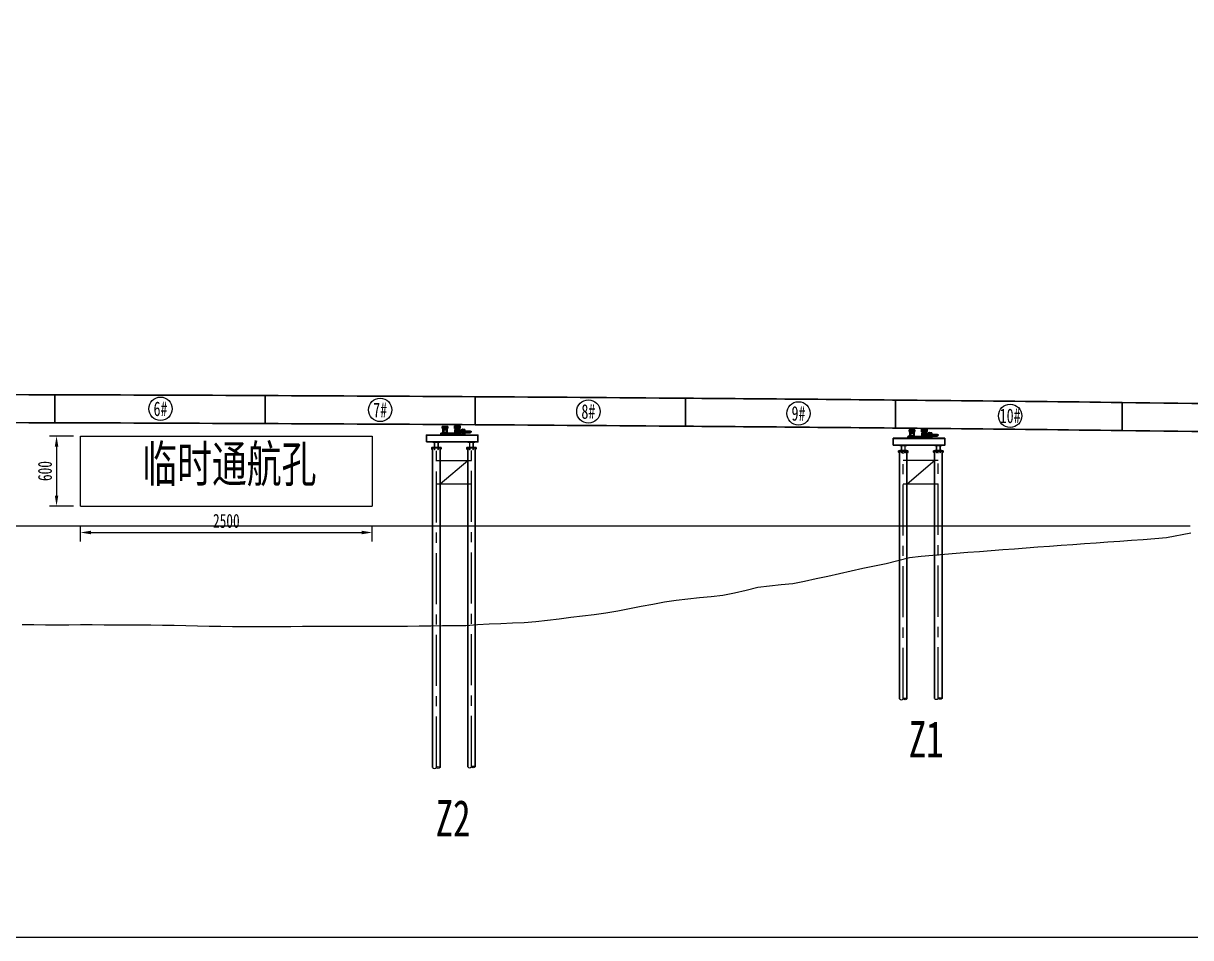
# Model space of a CAD drawing. Extents: x 1767995 to 4174245, y 542814 to 862564.
# Drawn here: x 2452014 to 2552003, y 542814 to 621153 of the extents above; entities that cross this region are included whole.
import ezdxf
from ezdxf.enums import TextEntityAlignment as Align
from ezdxf.lldxf.tags import DXFTag

# ---------------------------------------------------------------- set-up
doc = ezdxf.new("R2010")
doc.units = 0
doc.header["$LTSCALE"] = 3500
for name, pattern in [('ACAD_ISO02W100', [15, 12, -3]), ('CENTER', [2, 1.25, -0.25, 0.25, -0.25]), ('CENTER8', [6.35, 3.96875, -0.79375, 0.79375, -0.79375]), ('CENTERX2', [101.6, 63.5, -12.7, 12.7, -12.7]), ('DASHED', [0.75, 0.5, -0.25]), ('LINEL4', [12.5, 7.5, -2, 1, -2])]:
    doc.linetypes.add(name, pattern=pattern)
doc.layers.get('Defpoints').update_dxf_attribs({"color": 8})
for name, color, linetype, lineweight in [('0 尺寸线', 4, 'Continuous', 18), ('1 BZ 标注', 2, 'Continuous', 13), ('1粗实线', 1, 'Continuous', 30), ('3中心线', 6, 'CENTER', 18), ('5文本', 7, 'Continuous', 15), ('AM_0', 7, 'Continuous', 50), ('中心线', 2, 'CENTER', 15), ('尺寸标注', 3, 'Continuous', 18), ('文字', 7, 'Continuous', 15), ('标注', 3, 'Continuous', 18), ('桥 构造粗实', 1, 'Continuous', 30)]:
    doc.layers.add(name, color=color, linetype=linetype, lineweight=lineweight)
for name, color, linetype in [('M_Prof', 2, 'Continuous'), ('卡特粗实线', 7, 'Continuous'), ('纵_地面线', 30, 'Continuous')]:
    doc.layers.add(name, color=color, linetype=linetype)
doc.styles.add('wlx0.7', font='仿宋_GB2312.TTF', dxfattribs={"width": 0.7})
doc.styles.add('图内文字', font='仿宋_GB2312.TTF', dxfattribs={"width": 0.7})
tags = doc.linetypes.add('DASHDOT0', pattern=[1, 0.4, -0.3, 0, -0.3]).pattern_tags.tags
tags[10:11] = [DXFTag(74, 4), DXFTag(75, 0), DXFTag(340, '0'), DXFTag(46, 0.0), DXFTag(50, 0.0), DXFTag(44, 0.0), DXFTag(45, 0.0)]
tags[8:9] = [DXFTag(74, 4), DXFTag(75, 0), DXFTag(340, '0'), DXFTag(46, 0.0), DXFTag(50, 0.0), DXFTag(44, 0.0), DXFTag(45, 0.0)]
tags[6:7] = [DXFTag(74, 4), DXFTag(75, 0), DXFTag(340, '0'), DXFTag(46, 0.0), DXFTag(50, 0.0), DXFTag(44, 0.0), DXFTag(45, 0.0)]
tags[4:5] = [DXFTag(74, 4), DXFTag(75, 0), DXFTag(340, '0'), DXFTag(46, 0.0), DXFTag(50, 0.0), DXFTag(44, 0.0), DXFTag(45, 0.0)]
doc.dimstyles.new('600', dxfattribs={"dimscale": 600, "dimtxt": 2, "dimasz": 1.5, "dimexe": 1, "dimexo": 1, "dimgap": 0.65, "dimtad": 1, "dimdec": 0, "dimlfac": 0.1, "dimzin": 0, "dimdsep": 46, "dimtxsty": 'wlx0.7', "dimcen": 0, "dimclrd": 7, "dimclre": 7, "dimclrt": 7, "dimadec": 0, "dimazin": 0, "dimtfac": 1, "dimtdec": 0, "dimtmove": 1, "dimatfit": 3, "dimfxl": 1, "dimtolj": 1, "dimtzin": 0, "dimlwd": 13, "dimlwe": 13, "dimarcsym": 1})

# ---------------------------------------------------------------- blocks, each defined once
blk = doc.blocks.new('SW_CENTERMARKSYMBOL_15')
at = {"color": 0, "linetype": 'Continuous', "lineweight": 0}
for p, q in [((-1, 0), (-1.21374, 0)), ((0, 0), (-0.5, 0)), ((0, 1), (0, 1.21374)), ((0, 0), (0, 0.5)), ((0, 0), (0, -0.5)), ((0, 0), (0.5, 0)), ((1, 0), (1.21374, 0)), ((0, -1), (0, -1.21374))]:
    blk.add_line(p, q, dxfattribs=at)
blk = doc.blocks.new('1234569')
at = {"layer": '尺寸标注', "color": 7, "linetype": 'CENTER8'}
for p, q in [((-196111, -679551), (-196090, -679551)), ((-196100, -679562), (-196100, -679541)), ((-196100, -679595), (-196100, -679566))]:
    blk.add_line(p, q, dxfattribs=at)
at = {"layer": '尺寸标注', "color": 7}
for points in [[(-196106, -679565), (-196106, -679565, 0.414214), (-196108, -679567), (-196108, -679575)], [(-196093, -679575), (-196093, -679567, 0.414214), (-196095, -679565), (-196095, -679565)]]:
    blk.add_lwpolyline(points, format="xyb", dxfattribs=at)
blk.add_lwpolyline([(-196095, -679575), (-196095, -679600), (-196100, -679603), (-196105, -679600), (-196105, -679575)], dxfattribs=at)
for radius in [15, 10.4]:
    blk.add_circle((-196100, -679551), radius, dxfattribs=at)
blk = doc.blocks.new('456')
at = {"layer": '尺寸标注', "color": 1, "linetype": 'DASHDOT0'}
for p, q in [((-216147, -678337), (-216154, -678337)), ((-216150, -678340), (-216150, -678333))]:
    blk.add_line(p, q, dxfattribs=at)
at = {"layer": '尺寸标注', "color": 1}
blk.add_circle((-216150, -678337), 3.5, dxfattribs=at)
blk = doc.blocks.new('321321')
at = {"layer": '尺寸标注', "color": 1, "linetype": 'DASHDOT0'}
for p, q in [((-216211, -682364), (-216218, -682364)), ((-216214, -682367), (-216214, -682360)), ((-215991, -682364), (-215998, -682364)), ((-215994, -682367), (-215994, -682360)), ((-215771, -682364), (-215778, -682364)), ((-215774, -682367), (-215774, -682360)), ((-215551, -682364), (-215558, -682364)), ((-215554, -682367), (-215554, -682360)), ((-215331, -682364), (-215338, -682364)), ((-215334, -682367), (-215334, -682360))]:
    blk.add_line(p, q, dxfattribs=at)
at = {"layer": '尺寸标注', "color": 1}
for points in [[(-216212, -682367), (-216210, -682364), (-216212, -682360), (-216216, -682361), (-216218, -682364), (-216216, -682367)], [(-215992, -682367), (-215990, -682364), (-215992, -682360), (-215996, -682361), (-215998, -682364), (-215996, -682367)], [(-215772, -682367), (-215770, -682364), (-215772, -682360), (-215776, -682361), (-215778, -682364), (-215776, -682367)], [(-215552, -682367), (-215550, -682364), (-215552, -682360), (-215556, -682361), (-215558, -682364), (-215556, -682367)], [(-215332, -682367), (-215330, -682364), (-215332, -682360), (-215336, -682361), (-215338, -682364), (-215336, -682367)]]:
    blk.add_lwpolyline(points, close=True, dxfattribs=at)
at = {"layer": '尺寸标注', "color": 4}
for centre, radius in [((-216214, -682364), 6), ((-216214, -682364), 5), ((-215994, -682364), 6), ((-215774, -682364), 6), ((-215554, -682364), 6), ((-215334, -682364), 6)]:
    blk.add_circle(centre, radius, dxfattribs=at)
at = {"layer": '尺寸标注', "color": 1}
for centre in [(-216214, -682364), (-215994, -682364), (-215774, -682364), (-215554, -682364), (-215334, -682364)]:
    blk.add_circle(centre, 5, dxfattribs=at)
at = {"layer": '尺寸标注', "color": 251}
for centre in [(-216214, -682364), (-215994, -682364), (-215774, -682364), (-215554, -682364), (-215334, -682364)]:
    blk.add_circle(centre, 3, dxfattribs=at)
blk = doc.blocks.new('0123')
at = {"layer": '尺寸标注', "color": 0}
for p, q in [((-197674, -679484), (-197674, -679478)), ((-197671, -679484), (-197671, -679509)), ((-197670, -679484), (-197670, -679478)), ((-197662, -679478), (-197662, -679484)), ((-197661, -679484), (-197661, -679509))]:
    blk.add_line(p, q, dxfattribs=at)
at = {"layer": '尺寸标注', "color": 0, "linetype": 'DASHDOT0'}
blk.add_line((-197666, -679473), (-197666, -679513), dxfattribs=at)
at = {"layer": '尺寸标注', "color": 0}
for points in [[(-197658, -679478), (-197674, -679478, 0.414214), (-197675, -679479), (-197675, -679484)], [(-197657, -679484), (-197657, -679479, 0.414214), (-197658, -679478), (-197658, -679484)]]:
    blk.add_lwpolyline(points, format="xyb", dxfattribs=at)
blk.add_lwpolyline([(-197671, -679509), (-197661, -679509), (-197666, -679513)], close=True, dxfattribs=at)
blk = doc.blocks.new('23322')
at = {"layer": '尺寸标注', "color": 0}
for p, q in [((39013, 49007), (39030, 49014)), ((39261, 49109), (39244, 49102)), ((39261, 49006), (39244, 49013)), ((39085, 48934), (39092, 48951)), ((39188, 48934), (39181, 48950))]:
    blk.add_line(p, q, dxfattribs=at)
for centre, radius in [((39021, 49010), 9), ((39022, 49106), 9), ((39137, 49058), 90), ((39137, 49058), 90), ((39089, 49173), 9), ((39185, 49173), 9), ((39252, 49010), 9), ((39253, 49105), 9), ((39089, 48942), 9), ((39184, 48942), 9)]:
    blk.add_circle(centre, radius, dxfattribs=at)
blk.add_arc((39137, 49058), 150, 296.46128, 243.53872, dxfattribs=at)
blk = doc.blocks.new('ewqwe')
h = blk.add_hatch()
h.set_pattern_fill('ANSI37', color=5, scale=4)
h.set_pattern_definition([(45, (60193.746, -5943.269), (-8.98025612, 8.98025612), []), (135, (60193.746, -5943.269), (-8.98025612, -8.98025612), [])])
h.paths.add_polyline_path([(965601, 492388), (966080, 492388), (966080, 492408), (965601, 492408)])
at = {"color": 2, "lineweight": 30}
for p, q in [((965601, 492388), (966081, 492388)), ((965601, 492208), (965601, 492378)), ((965601, 492208), (966081, 492208)), ((965601, 492188), (966081, 492188)), ((965651, 492148), (965671, 492148)), ((965706, 492208), (965706, 492368)), ((965726, 492208), (965726, 492368)), ((965831, 492208), (965831, 492368)), ((965851, 492208), (965851, 492368)), ((965956, 492208), (965956, 492368)), ((965976, 492208), (965976, 492368)), ((966011, 492148), (966031, 492148)), ((966081, 492208), (966081, 492378)), ((966081, 492188), (966081, 492208))]:
    blk.add_line(p, q, dxfattribs=at)
at = {"color": 2}
for p, q in [((965601, 492368), (965601, 492388)), ((965601, 492188), (965601, 492208))]:
    blk.add_line(p, q, dxfattribs=at)
at = {"color": 2, "lineweight": 30}
blk.add_lwpolyline([(965601, 492368), (966081, 492368), (966081, 492388)], dxfattribs=at)
at = {"layer": '0 尺寸线'}
blk.add_lwpolyline([(965601, 492388), (966081, 492388), (966081, 492408), (965601, 492408)], close=True, dxfattribs=at)
at = {"layer": '1 BZ 标注'}
for p, q in [((965651, 492148), (965671, 492148)), ((966011, 492148), (966031, 492148))]:
    blk.add_line(p, q, dxfattribs=at)
at = {"layer": '中心线', "linetype": 'CENTERX2'}
for p, q in [((965651, 492188), (965651, 492148)), ((965651, 492188), (965651, 492148)), ((965671, 492188), (965671, 492148)), ((965671, 492188), (965671, 492148)), ((965671, 492148), (966011, 492148)), ((965671, 492148), (966011, 492148)), ((966011, 492188), (966011, 492148)), ((966011, 492188), (966011, 492148)), ((966031, 492188), (966031, 492148)), ((966031, 492188), (966031, 492148))]:
    blk.add_line(p, q, dxfattribs=at)
at = {"layer": '卡特粗实线'}
blk.add_line((965976, 492208), (965996, 492208), dxfattribs=at)
blk = doc.blocks.new('A$C159A2C35')
h = blk.add_hatch()
h.set_pattern_fill('ANSI37', color=5, scale=4)
h.set_pattern_definition([(45, (-904848.285, -497628.079), (-8.98025612, 8.98025612), []), (135, (-904848.285, -497628.079), (-8.98025612, -8.98025612), [])])
h.paths.add_polyline_path([(449, 703), (928, 703), (928, 723), (449, 723)])
at = {"layer": '尺寸标注', "linetype": 'ACAD_ISO02W100', "lineweight": 30, "ltscale": 3}
h = blk.add_hatch(dxfattribs=at)
h.set_pattern_fill('ANSI32', color=3, scale=50)
h.set_pattern_definition([(45, (-39514.227, -48795.501), (-13.258252, 13.258252), []), (45, (-39505.388, -48795.501), (-13.258252, 13.258252), [])])
h.paths.add_polyline_path([(-578, 68), (-578, 48), (-175, 48), (-175, 68)])
at = {"color": 5, "linetype": 'Continuous', "lineweight": 0}
for p, q in [((-771, 352), (-1493, 352)), ((-771, 172), (-1493, 172)), ((-878, 375), (-879, 375)), ((-873, 369), (-873, 365)), ((-870, 369), (-873, 369)), ((-873, 365), (-873, 352)), ((-870, 365), (-870, 369)), ((-870, 365), (-870, 352)), ((-864, 375), (-865, 375)), ((-771, 394), (-811, 394)), ((-771, 386), (-811, 386)), ((-771, 378), (-811, 378)), ((-771, 126), (-811, 126)), ((-771, 118), (-811, 118)), ((-771, 110), (-811, 110))]:
    blk.add_line(p, q, dxfattribs=at)
at = {"color": 7, "linetype": 'Continuous'}
for p, q in [((-1026, 45), (-588, 45)), ((-923, 45), (-952, 45)), ((-667, 45), (-724, 45)), ((-588, 45), (-576, 45)), ((-118, 45), (-576, 45)), ((684, 131), (688, 131)), ((686, 418), (690, 418))]:
    blk.add_line(p, q, dxfattribs=at)
at = {"color": 6, "linetype": 'Continuous'}
blk.add_line((-578, 424), (-175, 424), dxfattribs=at)
at = {"color": 5, "linetype": 'Continuous'}
for p, q in [((-546, 98), (-546, 424)), ((-207, 424), (-207, 98))]:
    blk.add_line(p, q, dxfattribs=at)
at = {"color": 2, "lineweight": 30}
for p, q in [((448, 603), (448, 723)), ((448, 703), (928, 703)), ((448, 603), (928, 603)), ((448, 583), (928, 583)), ((473, 533), (473, 583)), ((473, 533), (483, 533)), ((473, 533), (522, 433)), ((483, 533), (483, 583)), ((483, 533), (532, 433)), ((522, 433), (563, 433)), ((553, 603), (553, 683)), ((563, 433), (563, 583)), ((573, 603), (573, 683)), ((678, 603), (678, 683)), ((698, 603), (698, 683)), ((803, 603), (803, 683)), ((814, 433), (814, 583)), ((814, 433), (856, 433)), ((823, 603), (823, 683)), ((894, 533), (846, 433)), ((904, 533), (856, 433)), ((894, 533), (894, 583)), ((904, 533), (904, 583)), ((928, 603), (928, 703))]:
    blk.add_line(p, q, dxfattribs=at)
at = {"color": 2}
for p, q in [((448, 683), (448, 703)), ((448, 583), (448, 603))]:
    blk.add_line(p, q, dxfattribs=at)
at = {"color": 5, "linetype": 'DASHED'}
for p, q in [((553, 433), (553, 583)), ((824, 433), (824, 583))]:
    blk.add_line(p, q, dxfattribs=at)
at = {"color": 5, "linetype": 'Continuous', "lineweight": 0}
for points in [[(-879, 375), (-879, 380), (-879, 382)], [(-864, 382), (-864, 382), (-864, 382), (-866, 382), (-867, 382), (-870, 382), (-872, 382), (-875, 382), (-877, 382), (-878, 382), (-879, 382), (-879, 382)], [(-864, 382), (-864, 380), (-864, 375)]]:
    blk.add_lwpolyline(points, dxfattribs=at)
blk.add_lwpolyline([(-811, 95), (-811, 410, -0.414214), (-809, 412), (-773, 412, -0.414214), (-771, 410), (-771, 95, -0.414214), (-773, 93), (-809, 93, -0.414214)], format="xyb", close=True, dxfattribs=at)
for points in [[(-603, 287), (-751, 287, -0.414214), (-753, 289), (-753, 310, 0.414214), (-755, 312), (-771, 312)], [(-771, 212), (-755, 212, 0.414214), (-753, 214), (-753, 235, -0.414214), (-751, 237), (-603, 237, 0.414214), (-598, 242), (-598, 282, 0.414214), (-603, 287)]]:
    blk.add_lwpolyline(points, format="xyb", dxfattribs=at)
at = {"color": 2, "lineweight": 30}
blk.add_lwpolyline([(448, 683), (928, 683)], dxfattribs=at)
at = {"color": 7, "linetype": 'Continuous'}
for centre, radius in [((686, 131), 8.26), ((686, 131), 7.14), ((688, 418), 8.26), ((688, 418), 7.14), ((686, 131), 2), ((688, 418), 2)]:
    blk.add_circle(centre, radius, dxfattribs=at)
at = {"color": 5, "linetype": 'Continuous', "lineweight": 0}
for points, knots in [([(-873, 369), (-875, 369), (-876, 370), (-878, 371), (-878, 371)], [0, 0, 0, 0, 0.993902, 1, 1, 1, 1]), ([(-865, 371), (-866, 371), (-867, 370), (-869, 369), (-870, 369)], [0, 0, 0, 0, 0.587839, 1, 1, 1, 1])]:
    blk.add_open_spline(points, degree=3, knots=knots, dxfattribs=at)
at = {"color": 7, "linetype": 'Continuous'}
for points in [[(680, 125), (680, 126), (678, 127), (678, 130), (678, 133), (679, 136), (681, 138), (683, 139), (686, 140), (689, 139), (692, 138), (694, 135), (695, 133), (695, 130), (694, 127), (692, 125), (690, 123), (687, 122), (684, 122), (682, 123), (681, 125), (680, 125)], [(682, 412), (682, 413), (680, 414), (680, 417), (680, 420), (681, 423), (683, 425), (685, 426), (688, 427), (691, 426), (694, 425), (696, 423), (697, 420), (697, 417), (696, 414), (694, 412), (692, 410), (689, 409), (686, 410), (684, 411), (683, 412), (682, 412)]]:
    blk.add_open_spline(points, degree=3, knots=[0, 0, 0, 0, 0.053715, 0.10743, 0.161125, 0.214803, 0.268509, 0.322226, 0.375879, 0.429453, 0.483028, 0.536683, 0.5904, 0.644106, 0.697784, 0.751479, 0.805199, 0.858879, 0.912473, 0.966037, 1, 1, 1, 1], dxfattribs=at)
at = {"layer": '0 尺寸线'}
blk.add_lwpolyline([(449, 703), (928, 703), (928, 723), (449, 723)], close=True, dxfattribs=at)
at = {"layer": '1 BZ 标注'}
for p, q in [((-1493, 352), (-1493, 172)), ((928, 703), (928, 683)), ((928, 603), (928, 583))]:
    blk.add_line(p, q, dxfattribs=at)
at = {"layer": 'AM_0', "color": 7, "lineweight": 30}
for p, q in [((-1010, 453), (-1010, 45)), ((-841, 453), (-1010, 453)), ((-990, 453), (-990, 45)), ((-877, 45), (-877, 0)), ((-841, 45), (-841, 453)), ((-811, 453), (-841, 453)), ((-811, 45), (-811, 453)), ((-761, 453), (-811, 453)), ((1006, 45), (1006, 135)), ((1026, 45), (1026, 135))]:
    blk.add_line(p, q, dxfattribs=at)
for points in [[(-1026, 45), (1026, 45), (1026, 0), (-1026, 0)], [(386, 65), (986, 65), (986, 45), (386, 45)]]:
    blk.add_lwpolyline(points, close=True, dxfattribs=at)
blk.add_lwpolyline([(1026, 135), (-511, 135, -0.414214), (-661, 285), (-661, 353, 0.414491), (-761, 453)], format="xyb", dxfattribs=at)
blk.add_lwpolyline([(-678, 45), (-678, 48), (-576, 48), (346, 48), (346, 45)], dxfattribs=at)
at = {"layer": '中心线', "linetype": 'CENTERX2'}
blk.add_line((688, 610), (688, 363), dxfattribs=at)
at = {"layer": '卡特粗实线'}
blk.add_line((823, 603), (843, 603), dxfattribs=at)
at = {"layer": '尺寸标注', "color": 253, "linetype": 'LINEL4'}
for p, q in [((-1611, 262), (-207, 262)), ((-377, -88), (-377, 571)), ((-377, 571), (-377, -88)), ((-377, -22), (-377, 522)), ((-326, 386), (-333, 369)), ((546, 440), (546, 65)), ((546, 121), (826, 121)), ((596, 205), (596, 143)), ((776, 205), (776, 143)), ((827, 440), (826, 65))]:
    blk.add_line(p, q, dxfattribs=at)
at = {"layer": '尺寸标注', "color": 4}
for p, q in [((-811, 402), (-811, 343)), ((-811, 388), (-811, 45)), ((-811, 93), (-811, 153)), ((-811, 45), (1026, 45)), ((-227, 98), (-527, 98)), ((-522, 48), (-522, 48)), ((-514, 48), (-514, 48)), ((-444, 128), (-310, 128)), ((-385, 45), (-385, 45)), ((-381, 45), (-381, 45)), ((-373, 45), (-373, 45)), ((-369, 45), (-369, 45)), ((-244, 68), (-244, 68)), ((-228, 68), (-228, 68)), ((346, 45), (346, 135)), ((366, 45), (366, 135)), ((506, 65), (686, 65)), ((686, 143), (586, 125)), ((686, 65), (866, 65))]:
    blk.add_line(p, q, dxfattribs=at)
at = {"layer": '尺寸标注', "color": 8, "linetype": 'ACAD_ISO02W100'}
for p, q in [((-661, 272), (-811, 272)), ((-661, 252), (-811, 252))]:
    blk.add_line(p, q, dxfattribs=at)
at = {"layer": '尺寸标注', "color": 6}
blk.add_line((947, 45), (-811, 45), dxfattribs=at)
at = {"layer": '尺寸标注', "color": 6, "lineweight": 30}
for p, q in [((-708, 291), (-708, 327)), ((-708, 291), (-708, 327)), ((-708, 197), (-708, 233)), ((-708, 197), (-708, 233)), ((-706, 329), (-578, 329)), ((-706, 289), (-578, 289)), ((-706, 235), (-578, 235)), ((-706, 195), (-578, 195)), ((-175, 63), (-175, 58))]:
    blk.add_line(p, q, dxfattribs=at)
at = {"layer": '尺寸标注', "color": 4, "linetype": 'ACAD_ISO02W100'}
for p, q in [((-673, 289), (-673, 329)), ((-673, 287), (-673, 237)), ((-673, 237), (-673, 287)), ((-673, 195), (-673, 235)), ((-648, 289), (-648, 329)), ((-648, 237), (-648, 287)), ((-648, 195), (-648, 235)), ((-623, 289), (-623, 329)), ((-623, 287), (-623, 237)), ((-623, 237), (-623, 287)), ((-623, 195), (-623, 235))]:
    blk.add_line(p, q, dxfattribs=at)
at = {"layer": '尺寸标注', "color": 1, "linetype": 'CENTER8'}
blk.add_line((-633, 109), (327, 109), dxfattribs=at)
at = {"layer": '尺寸标注', "color": 2}
blk.add_line((-578, 87), (-578, 424), dxfattribs=at)
at = {"layer": '尺寸标注', "color": 6, "linetype": 'ACAD_ISO02W100', "lineweight": 30, "ltscale": 3}
for p, q in [((-578, 98), (-175, 98)), ((-578, 68), (-175, 68))]:
    blk.add_line(p, q, dxfattribs=at)
at = {"layer": '尺寸标注', "color": 8}
for p, q in [((-526, 53), (-522, 57)), ((-526, 53), (-526, 48)), ((-522, 88), (-518, 90)), ((-522, 68), (-522, 88)), ((-522, 68), (-522, 57)), ((-518, 90), (-514, 88)), ((-514, 88), (-514, 68)), ((-514, 68), (-514, 57)), ((-514, 57), (-510, 53)), ((-510, 53), (-510, 48)), ((-385, 53), (-381, 57)), ((-385, 53), (-385, 48)), ((-381, 88), (-377, 90)), ((-381, 68), (-381, 88)), ((-381, 68), (-381, 57)), ((-377, 90), (-373, 88)), ((-373, 88), (-373, 68)), ((-373, 68), (-373, 57)), ((-373, 57), (-369, 53)), ((-369, 53), (-369, 48)), ((-244, 53), (-240, 57)), ((-244, 53), (-244, 48)), ((-240, 88), (-236, 90)), ((-240, 68), (-240, 88)), ((-240, 68), (-240, 57)), ((-240, 57), (-240, 57)), ((-236, 90), (-232, 88)), ((-232, 88), (-232, 68)), ((-232, 68), (-232, 57)), ((-232, 57), (-228, 53)), ((-228, 53), (-228, 48)), ((423, 73), (449, 73)), ((423, 65), (423, 73)), ((449, 65), (423, 65)), ((426, 17), (426, 65)), ((426, 17), (436, 13)), ((427, 27), (427, 73)), ((427, 17), (427, 45)), ((443, 25), (429, 25)), ((436, 13), (446, 17)), ((445, 27), (445, 73)), ((446, 17), (446, 65)), ((446, 17), (446, 45)), ((449, 73), (449, 65)), ((515, 100), (522, 103)), ((515, 100), (515, 55)), ((522, 103), (522, 55)), ((522, 103), (529, 100)), ((529, 100), (529, 55)), ((538, 540), (538, 443)), ((538, 443), (553, 438)), ((546, 205), (826, 205)), ((553, 438), (553, 423)), ((553, 423), (820, 423)), ((563, 125), (586, 125)), ((586, 125), (686, 143)), ((686, 143), (786, 125)), ((786, 125), (810, 125)), ((834, 443), (820, 438)), ((820, 423), (820, 438)), ((834, 443), (834, 540)), ((850, 103), (843, 100)), ((843, 100), (843, 55)), ((843, 95), (843, 55)), ((850, 103), (850, 55)), ((857, 100), (850, 103)), ((850, 100), (850, 55)), ((857, 100), (857, 55)), ((857, 95), (857, 55)), ((924, 73), (948, 73)), ((924, 65), (924, 73)), ((948, 65), (924, 65)), ((926, 16), (926, 65)), ((926, 16), (936, 13)), ((927, 26), (927, 73)), ((927, 16), (927, 45)), ((943, 24), (929, 24)), ((936, 13), (946, 16)), ((945, 26), (945, 73)), ((946, 16), (946, 65)), ((946, 16), (946, 45)), ((948, 73), (948, 65))]:
    blk.add_line(p, q, dxfattribs=at)
at = {"layer": '尺寸标注', "color": 8, "linetype": 'DASHDOT0'}
for p, q in [((-518, 68), (-518, 90)), ((-377, 68), (-377, 90)), ((-236, 68), (-236, 90))]:
    blk.add_line(p, q, dxfattribs=at)
at = {"layer": '尺寸标注', "color": 1}
blk.add_line((-501, 314), (-484, 307), dxfattribs=at)
at = {"layer": '尺寸标注', "color": 4, "linetype": 'ACAD_ISO02W100', "lineweight": 30, "ltscale": 3}
for p, q in [((-392, 127), (-392, 515)), ((-362, 127), (-362, 515))]:
    blk.add_line(p, q, dxfattribs=at)
at = {"layer": '尺寸标注', "color": 0}
blk.add_line((324, 45), (924, 45), dxfattribs=at)
at = {"layer": '尺寸标注', "color": 8, "linetype": 'CENTER8'}
for p, q in [((436, 25), (436, 73)), ((936, 24), (936, 73))]:
    blk.add_line(p, q, dxfattribs=at)
at = {"layer": '尺寸标注', "color": 1, "lineweight": 30}
for p, q in [((497, 540), (497, 65)), ((497, 540), (875, 540)), ((502, 545), (870, 545)), ((538, 581), (538, 564)), ((539, 563), (838, 563)), ((539, 562), (585, 551)), ((836, 583), (540, 583)), ((586, 551), (787, 551)), ((586, 549), (586, 545)), ((786, 545), (786, 549)), ((787, 551), (837, 562)), ((838, 564), (838, 581)), ((875, 540), (875, 65))]:
    blk.add_line(p, q, dxfattribs=at)
at = {"layer": '尺寸标注', "color": 1, "linetype": 'LINEL4'}
for p, q in [((586, 551), (586, 205)), ((786, 551), (786, 205))]:
    blk.add_line(p, q, dxfattribs=at)
at = {"layer": '尺寸标注', "color": 6, "lineweight": 30}
for points in [[(-1021, 361), (-1026, 361), (-1026, 163), (-1021, 163)], [(-1016, 163), (-1010, 163), (-1010, 361), (-1016, 361)], [(-578, 68), (-578, 424), (-546, 424), (-546, 98)], [(-546, 98), (-546, 424), (-207, 424), (-207, 98)], [(-207, 98), (-207, 424), (-175, 424), (-175, 68)]]:
    blk.add_lwpolyline(points, dxfattribs=at)
at = {"layer": '尺寸标注', "color": 2}
blk.add_lwpolyline([(-705, 329), (-665, 329), (-665, 334), (-705, 334)], close=True, dxfattribs=at)
at = {"layer": '尺寸标注', "color": 3}
blk.add_lwpolyline([(-623, 339, 0.414214), (-626, 342), (-653, 342), (-663, 342), (-670, 342, 0.414214), (-673, 339), (-673, 335), (-665, 335), (-665, 329), (-673, 329), (-673, 178, 0.414583), (-670, 175), (-626, 175, 0.413844), (-623, 178)], format="xyb", close=True, dxfattribs=at)
at = {"layer": '尺寸标注', "color": 7, "linetype": 'ACAD_ISO02W100'}
blk.add_lwpolyline([(327, 115), (-633, 115), (-633, 103), (327, 103)], close=True, dxfattribs=at)
at = {"layer": '尺寸标注', "color": 3, "linetype": 'ACAD_ISO02W100', "lineweight": 30, "ltscale": 3}
blk.add_lwpolyline([(-578, 48), (-175, 48), (-175, 68), (-578, 68)], close=True, dxfattribs=at)
at = {"layer": '尺寸标注', "color": 4, "lineweight": 30}
blk.add_lwpolyline([(-542, 545), (-212, 545), (-212, 515), (-542, 515)], close=True, dxfattribs=at)
at = {"layer": '尺寸标注', "color": 4, "linetype": 'ACAD_ISO02W100', "lineweight": 30, "ltscale": 3}
for points in [[(-542, 128), (-542, 515), (-512, 515), (-512, 128)], [(-242, 128), (-242, 515), (-212, 515), (-212, 127)]]:
    blk.add_lwpolyline(points, dxfattribs=at)
at = {"layer": '尺寸标注', "color": 4, "lineweight": 30}
blk.add_lwpolyline([(-542, 113, 0.414214), (-527, 98), (-227, 98, 0.414214), (-212, 113), (-212, 128), (-542, 128)], format="xyb", close=True, dxfattribs=at)
at = {"layer": '尺寸标注', "color": 4}
for points in [[(534, 45), (534, 55), (510, 55), (510, 45)], [(838, 45), (838, 55), (862, 55), (862, 45)]]:
    blk.add_lwpolyline(points, dxfattribs=at)
at = {"layer": '尺寸标注', "color": 8}
for points in [[(533, 55), (511, 55), (511, 48), (533, 48)], [(839, 55), (861, 55), (861, 48), (839, 48)]]:
    blk.add_lwpolyline(points, close=True, dxfattribs=at)
for points in [[(563, 125), (563, 178), (546, 178), (546, 205)], [(810, 125), (810, 178), (826, 178), (826, 205)]]:
    blk.add_lwpolyline(points, dxfattribs=at)
at = {"layer": '尺寸标注', "color": 6, "lineweight": 50}
blk.add_circle((-1018, 305), 4.84, dxfattribs=at)
at = {"layer": '尺寸标注', "color": 6, "lineweight": 30}
blk.add_circle((-1018, 218), 4.84, dxfattribs=at)
at = {"layer": '尺寸标注', "color": 252, "lineweight": 50}
for centre, radius in [((-1018, 305), 3.24), ((-1018, 218), 3.24), ((-1018, 305), 1.71), ((-1018, 218), 1.71)]:
    blk.add_circle(centre, radius, dxfattribs=at)
at = {"layer": '尺寸标注', "color": 6, "lineweight": 50}
for centre, start, end in [((-1018, 363), 203.39093, 336.60907), ((-1018, 161), 22.74399, 157.25601)]:
    blk.add_arc(centre, 4.84, start, end, dxfattribs=at)
at = {"layer": '尺寸标注', "color": 252, "lineweight": 50}
for centre, start, end in [((-1018, 363), 216.35681, 323.64319), ((-1018, 161), 35.26085, 144.73915)]:
    blk.add_arc(centre, 3.24, start, end, dxfattribs=at)
at = {"layer": '尺寸标注', "color": 6, "lineweight": 30}
for centre, start, end in [((-706, 327), 90, 180), ((-706, 291), 180, 270), ((-706, 233), 90, 180), ((-706, 197), 180, 270)]:
    blk.add_arc(centre, 2, start, end, dxfattribs=at)
at = {"layer": '尺寸标注', "color": 8}
for centre, start, end in [((429, 27), 180, 270), ((443, 27), 270, 0), ((929, 26), 180, 270), ((943, 26), 270, 0)]:
    blk.add_arc(centre, 2, start, end, dxfattribs=at)
at = {"layer": '尺寸标注', "color": 1}
blk.add_arc((502, 540), 5, 90, 180, dxfattribs=at)
at = {"layer": '尺寸标注', "color": 1, "lineweight": 30}
for centre, radius, start, end in [((540, 581), 2, 91.83477, 180.00189), ((540, 564), 2, 180.00189, 221.3973), ((540, 564), 2, 221.3973, 246.96415), ((584, 549), 2, 41.43658, 66.96415), ((584, 549), 2, 0.00255, 41.43658), ((788, 549), 2, 138.60095, 180.00255), ((788, 549), 2, 113.0462, 138.60095), ((836, 581), 2, 359.99798, 90), ((836, 564), 2, 293.0462, 318.6105), ((836, 564), 2, 318.6105, 359.99798), ((870, 540), 5, 0, 90)]:
    blk.add_arc(centre, radius, start, end, dxfattribs=at)
at = {"layer": '尺寸标注', "color": 4}
for points in [[(686, 140), (686, 140), (687, 140), (689, 139), (692, 138), (694, 135), (695, 133), (695, 130), (694, 127), (692, 125), (690, 123), (688, 122), (687, 122), (686, 122)], [(688, 427), (688, 427), (689, 427), (691, 426), (694, 425), (696, 423), (697, 420), (697, 417), (696, 414), (694, 412), (692, 410), (690, 410), (689, 409), (688, 409)]]:
    blk.add_open_spline(points, degree=3, knots=[0.3737289, 0.3737289, 0.3737289, 0.3737289, 0.3758789, 0.4294528, 0.4830281, 0.5366835, 0.5904001, 0.6441057, 0.6977838, 0.7514791, 0.8051994, 0.8588792, 0.8737029, 0.8737029, 0.8737029, 0.8737029], dxfattribs=at)
at = {"color": 7, "linetype": 'Continuous', "lineweight": 0, "xscale": -10, "yscale": 10, "zscale": 10}
for p in [(686, 131), (688, 418)]:
    blk.add_blockref('SW_CENTERMARKSYMBOL_15', p, dxfattribs=at)
at = {"layer": '1 BZ 标注'}
blk.add_blockref('ewqwe', (-966218, -491643), dxfattribs=at)
at = {"layer": '尺寸标注', "color": 4}
for name, p in [('1234569', (195274, 680028)), ('321321', (215631, 682473)), ('456', (215567, 678446)), ('456', (215567, 678446)), ('1234569', (195538, 679999)), ('456', (215787, 678446)), ('456', (215787, 678446)), ('1234569', (195909, 679999)), ('456', (216007, 678446)), ('456', (216007, 678446)), ('456', (216227, 678446)), ('456', (216227, 678446)), ('456', (216447, 678446)), ('456', (216447, 678446)), ('1234569', (197077, 679710))]:
    blk.add_blockref(name, p, dxfattribs=at)
at = {"layer": '尺寸标注', "color": 3}
blk.add_blockref('0123', (196973, 679818), dxfattribs=at)
at = {"layer": '尺寸标注', "color": 7}
blk.add_blockref('23322', (-39514, -48796), dxfattribs=at)
blk = doc.blocks.new('*D258')
at = {"color": 7, "linetype": 'Continuous', "lineweight": 13}
for p, q in [((2456901, 576743), (2456901, 578129)), ((2481901, 576743), (2481901, 578129)), ((2457801, 577529), (2481001, 577529))]:
    blk.add_line(p, q, dxfattribs=at)
at = {"color": 7}
for points in [[(2457801, 577679), (2457801, 577379), (2456901, 577529)], [(2481001, 577679), (2481001, 577379), (2481901, 577529)]]:
    blk.add_solid(points, dxfattribs=at)
at = {"layer": 'Defpoints', "color": 0}
for p in [(2481901, 577529), (2456901, 576143), (2481901, 576143)]:
    blk.add_point(p, dxfattribs=at)
at = {"color": 7, "insert": (2469401, 578519), "char_height": 1200, "attachment_point": 5, "style": 'wlx0.7'}
blk.add_mtext('\\A1;2500', dxfattribs=at)
blk = doc.blocks.new('*D259')
at = {"color": 7, "linetype": 'Continuous', "lineweight": 13}
for p, q in [((2456301, 585793), (2454260, 585793)), ((2454860, 584893), (2454860, 580693)), ((2456301, 579793), (2454260, 579793))]:
    blk.add_line(p, q, dxfattribs=at)
at = {"color": 7}
for points in [[(2454710, 584893), (2455010, 584893), (2454860, 585793)], [(2454710, 580693), (2455010, 580693), (2454860, 579793)]]:
    blk.add_solid(points, dxfattribs=at)
at = {"layer": 'Defpoints', "color": 0}
for p in [(2456901, 585793), (2454860, 579793), (2456901, 579793)]:
    blk.add_point(p, dxfattribs=at)
at = {"color": 7, "insert": (2453870, 582793), "char_height": 1200, "attachment_point": 5, "rotation": 90, "style": 'wlx0.7'}
blk.add_mtext('\\A1;600', dxfattribs=at)

msp = doc.modelspace()

# ---------------------------------------------------------------- linework, layer by layer
for p, q in [((2456901.4, 579792.8), (2456901.4, 585792.8)), ((2456901.4, 585792.8), (2481901.4, 585792.8)), ((2481901.4, 585792.8), (2481901.4, 579792.8)), ((2456901.4, 579792.8), (2481901.4, 579792.8))]:
    msp.add_line(p, q)
for centre in [(2463763.1, 588129.7), (2482578.9, 588032.3), (2500411.5, 587894.6), (2518411.5, 587737), (2536540.5, 587526.1)]:
    msp.add_circle(centre, 1000)
at = {"layer": '1粗实线'}
for p, q in [((2487075, 557391.4), (2487075, 584787.6)), ((2487705, 557391.4), (2487705, 584787.6)), ((2490075, 557440.1), (2490075, 584787.6)), ((2490705, 557440.1), (2490705, 584787.6)), ((2527075, 563266.1), (2527075, 584506.2)), ((2527705, 563266.1), (2527705, 584506.2)), ((2530075, 563314.8), (2530075, 584506.2)), ((2530705, 563314.8), (2530705, 584506.2))]:
    msp.add_line(p, q, dxfattribs=at)
for points in [[(2486533.2, 585291.6), (2490945.2, 585291.6), (2490945.2, 585879.6), (2486533.2, 585879.6)], [(2526533.2, 585010.2), (2530945.2, 585010.2), (2530945.2, 585598.2), (2526533.2, 585598.2)], [(2487075, 584637.6), (2487040, 584637.6), (2486990, 584687.6), (2486990, 584787.6), (2486990, 584687.6), (2487040, 584637.6)], [(2486990, 584787.6), (2487790, 584787.6)], [(2487246, 584787.6), (2487246, 584637.6), (2487234, 584637.6), (2487234, 584787.6), (2487234, 584637.6), (2487246, 584637.6)], [(2487546, 584787.6), (2487546, 584637.6), (2487534, 584637.6), (2487534, 584787.6), (2487534, 584637.6), (2487546, 584637.6)], [(2487740, 584637.6), (2487705, 584637.6)], [(2487790, 584687.6), (2487740, 584637.6), (2487790, 584687.6), (2487790, 584787.6)], [(2490075, 584637.6), (2490040, 584637.6), (2489990, 584687.6), (2489990, 584787.6), (2489990, 584687.6), (2490040, 584637.6)], [(2489990, 584787.6), (2490790, 584787.6)], [(2490246, 584787.6), (2490246, 584637.6), (2490234, 584637.6), (2490234, 584787.6), (2490234, 584637.6), (2490246, 584637.6)], [(2490546, 584787.6), (2490546, 584637.6), (2490534, 584637.6), (2490534, 584787.6), (2490534, 584637.6), (2490546, 584637.6)], [(2490740, 584637.6), (2490705, 584637.6)], [(2490790, 584687.6), (2490740, 584637.6), (2490790, 584687.6), (2490790, 584787.6)], [(2527075, 584356.2), (2527040, 584356.2), (2526990, 584406.2), (2526990, 584506.2), (2526990, 584406.2), (2527040, 584356.2)], [(2526990, 584506.2), (2527790, 584506.2)], [(2527246, 584506.2), (2527246, 584356.2), (2527234, 584356.2), (2527234, 584506.2), (2527234, 584356.2), (2527246, 584356.2)], [(2527546, 584506.2), (2527546, 584356.2), (2527534, 584356.2), (2527534, 584506.2), (2527534, 584356.2), (2527546, 584356.2)], [(2527740, 584356.2), (2527705, 584356.2)], [(2527790, 584406.2), (2527740, 584356.2), (2527790, 584406.2), (2527790, 584506.2)], [(2530075, 584356.2), (2530040, 584356.2), (2529990, 584406.2), (2529990, 584506.2), (2529990, 584406.2), (2530040, 584356.2)], [(2529990, 584506.2), (2530790, 584506.2)], [(2530246, 584506.2), (2530246, 584356.2), (2530234, 584356.2), (2530234, 584506.2), (2530234, 584356.2), (2530246, 584356.2)], [(2530546, 584506.2), (2530546, 584356.2), (2530534, 584356.2), (2530534, 584506.2), (2530534, 584356.2), (2530546, 584356.2)], [(2530740, 584356.2), (2530705, 584356.2)], [(2530790, 584406.2), (2530740, 584356.2), (2530790, 584406.2), (2530790, 584506.2)]]:
    msp.add_lwpolyline(points, close=True, dxfattribs=at)
for points in [[(2486990, 584803.6), (2486990, 584787.6), (2486990, 584803.6), (2487790, 584803.6), (2487790, 584787.6), (2487790, 584803.6)], [(2489990, 584803.6), (2489990, 584787.6), (2489990, 584803.6), (2490790, 584803.6), (2490790, 584787.6), (2490790, 584803.6)], [(2526990, 584522.2), (2526990, 584506.2), (2526990, 584522.2), (2527790, 584522.2), (2527790, 584506.2), (2527790, 584522.2)], [(2529990, 584522.2), (2529990, 584506.2), (2529990, 584522.2), (2530790, 584522.2), (2530790, 584506.2), (2530790, 584522.2)]]:
    msp.add_lwpolyline(points, dxfattribs=at)
at = {"layer": '3中心线'}
for p, q in [((2487390, 557391.4), (2487390, 584787.6)), ((2490390, 557440.1), (2490390, 584787.6)), ((2527390, 563266.1), (2527390, 584506.2)), ((2530390, 563314.8), (2530390, 584506.2)), ((2487390, 583705.1), (2490390, 583705.1)), ((2487709.5, 581705.1), (2490087.1, 583705.1)), ((2527390, 583711.8), (2530390, 583711.8)), ((2527709.5, 581711.8), (2530087.1, 583711.8)), ((2487390, 581705.1), (2490390, 581705.1)), ((2527390, 581711.8), (2530390, 581711.8))]:
    msp.add_line(p, q, dxfattribs=at)
at = {"layer": 'Defpoints', "elevation": -0.3}
msp.add_lwpolyline([(2249245, 862564.2), (2730495, 862564.2), (2730495, 542814.2), (2249245, 542814.2)], close=True, dxfattribs=at)
at = {"layer": 'M_Prof'}
for p, q in [((2486533.2, 585859.6), (2490945.2, 585859.6)), ((2486533.2, 585311.6), (2490945.2, 585311.6)), ((2526533.2, 585578.2), (2530945.2, 585578.2)), ((2526533.2, 585030.2), (2530945.2, 585030.2))]:
    msp.add_line(p, q, dxfattribs=at)
for points in [[(2487090, 584803.6), (2487390, 584803.6), (2487390, 584821.6), (2487258.5, 584821.6, -0.4142136), (2487245.5, 584834.6), (2487245.5, 585260.6, -0.4142136), (2487258.5, 585273.6), (2487390, 585273.6), (2487390, 585291.6), (2487090, 585291.6), (2487090, 585273.6), (2487221.5, 585273.6, -0.4142136), (2487234.5, 585260.6), (2487234.5, 584834.6, -0.4142136), (2487221.5, 584821.6), (2487090, 584821.6)], [(2487390, 584803.6), (2487690, 584803.6), (2487690, 584821.6), (2487558.5, 584821.6, -0.4142136), (2487545.5, 584834.6), (2487545.5, 585260.6, -0.4142136), (2487558.5, 585273.6), (2487690, 585273.6), (2487690, 585291.6), (2487390, 585291.6), (2487390, 585273.6), (2487521.5, 585273.6, -0.4142136), (2487534.5, 585260.6), (2487534.5, 584834.6, -0.4142136), (2487521.5, 584821.6), (2487390, 584821.6)], [(2490090, 584803.6), (2490390, 584803.6), (2490390, 584821.6), (2490258.5, 584821.6, -0.4142136), (2490245.5, 584834.6), (2490245.5, 585260.6, -0.4142136), (2490258.5, 585273.6), (2490390, 585273.6), (2490390, 585291.6), (2490090, 585291.6), (2490090, 585273.6), (2490221.5, 585273.6, -0.4142136), (2490234.5, 585260.6), (2490234.5, 584834.6, -0.4142136), (2490221.5, 584821.6), (2490090, 584821.6)], [(2490390, 584803.6), (2490690, 584803.6), (2490690, 584821.6), (2490558.5, 584821.6, -0.4142136), (2490545.5, 584834.6), (2490545.5, 585260.6, -0.4142136), (2490558.5, 585273.6), (2490690, 585273.6), (2490690, 585291.6), (2490390, 585291.6), (2490390, 585273.6), (2490521.5, 585273.6, -0.4142136), (2490534.5, 585260.6), (2490534.5, 584834.6, -0.4142136), (2490521.5, 584821.6), (2490390, 584821.6)], [(2527090, 584522.2), (2527390, 584522.2), (2527390, 584540.2), (2527258.5, 584540.2, -0.4142136), (2527245.5, 584553.2), (2527245.5, 584979.2, -0.4142136), (2527258.5, 584992.2), (2527390, 584992.2), (2527390, 585010.2), (2527090, 585010.2), (2527090, 584992.2), (2527221.5, 584992.2, -0.4142136), (2527234.5, 584979.2), (2527234.5, 584553.2, -0.4142136), (2527221.5, 584540.2), (2527090, 584540.2)], [(2527390, 584522.2), (2527690, 584522.2), (2527690, 584540.2), (2527558.5, 584540.2, -0.4142136), (2527545.5, 584553.2), (2527545.5, 584979.2, -0.4142136), (2527558.5, 584992.2), (2527690, 584992.2), (2527690, 585010.2), (2527390, 585010.2), (2527390, 584992.2), (2527521.5, 584992.2, -0.4142136), (2527534.5, 584979.2), (2527534.5, 584553.2, -0.4142136), (2527521.5, 584540.2), (2527390, 584540.2)], [(2530090, 584522.2), (2530390, 584522.2), (2530390, 584540.2), (2530258.5, 584540.2, -0.4142136), (2530245.5, 584553.2), (2530245.5, 584979.2, -0.4142136), (2530258.5, 584992.2), (2530390, 584992.2), (2530390, 585010.2), (2530090, 585010.2), (2530090, 584992.2), (2530221.5, 584992.2, -0.4142136), (2530234.5, 584979.2), (2530234.5, 584553.2, -0.4142136), (2530221.5, 584540.2), (2530090, 584540.2)], [(2530390, 584522.2), (2530690, 584522.2), (2530690, 584540.2), (2530558.5, 584540.2, -0.4142136), (2530545.5, 584553.2), (2530545.5, 584979.2, -0.4142136), (2530558.5, 584992.2), (2530690, 584992.2), (2530690, 585010.2), (2530390, 585010.2), (2530390, 584992.2), (2530521.5, 584992.2, -0.4142136), (2530534.5, 584979.2), (2530534.5, 584553.2, -0.4142136), (2530521.5, 584540.2), (2530390, 584540.2)]]:
    msp.add_lwpolyline(points, format="xyb", close=True, dxfattribs=at)
for points in [[(2527075, 563266.1), (2527232.5, 563187.3), (2527390, 563266.1), (2527547.5, 563344.8), (2527705, 563266.1)], [(2527705, 563266.1), (2527547.5, 563187.3), (2527390, 563266.1)], [(2530075, 563314.8), (2530232.5, 563236.1), (2530390, 563314.8), (2530547.5, 563393.6), (2530705, 563314.8)], [(2530705, 563314.8), (2530547.5, 563236.1), (2530390, 563314.8)], [(2487075, 557391.4), (2487232.5, 557312.6), (2487390, 557391.4), (2487547.5, 557470.1), (2487705, 557391.4)], [(2487705, 557391.4), (2487547.5, 557312.6), (2487390, 557391.4)], [(2490075, 557440.1), (2490232.5, 557361.4), (2490390, 557440.1), (2490547.5, 557518.9), (2490705, 557440.1)], [(2490705, 557440.1), (2490547.5, 557361.4), (2490390, 557440.1)]]:
    msp.add_spline(points, degree=3, dxfattribs=at)
at = {"layer": '标注', "color": 8}
msp.add_line((2346455.2, 578088.6), (2551953.4, 578088.6), dxfattribs=at)
at = {"layer": '桥 构造粗实'}
for p, q in [((2454722.8, 586930.1), (2454722.8, 589330.1)), ((2472722.8, 586860.9), (2472722.8, 589260.9)), ((2472722.8, 586860.9), (2472722.8, 589260.9)), ((2490722.8, 586762.2), (2490722.8, 589162.2)), ((2508722.8, 586634.1), (2508722.8, 589034.1)), ((2508722.8, 586634.1), (2508722.8, 589034.1)), ((2526722.8, 586476.5), (2526722.8, 588876.5)), ((2546122.8, 586265.5), (2546122.8, 588665.5)), ((2546122.8, 586265.5), (2546122.8, 588665.5))]:
    msp.add_line(p, q, dxfattribs=at)
for points in [[(2436722.8, 589369.8, -0.0008182), (2472722.8, 589260.9, -0.0008182)], [(2472722.8, 589260.9, -0.0008182), (2508722.8, 589034.1, -0.0008182)], [(2508722.8, 589034.1, -0.0005158), (2531418.1, 588830.5), (2531448.5, 588830.2, -0.0006115), (2546122.8, 588665.5)], [(2546122.8, 588665.5, -0.0007992), (2565302.8, 588396.1)], [(2436722.8, 586969.8, -0.0008182), (2472722.8, 586860.9, -0.0008182)], [(2472722.8, 586860.9, -0.0008182), (2508722.8, 586634.1, -0.0008182)], [(2508722.8, 586634.1, -0.0005158), (2531418.1, 586430.5), (2531448.5, 586430.2, -0.0006115), (2546122.8, 586265.5, -0.0006115)], [(2546122.8, 586265.5, -0.0007992), (2565302.8, 585996.1)]]:
    msp.add_lwpolyline(points, format="xyb", dxfattribs=at)
at = {"layer": '纵_地面线', "color": 5, "flags": 128}
msp.add_lwpolyline([(2451922.9, 569639.6), (2452922.9, 569635.6), (2453922.9, 569630.6), (2454922.9, 569626.6), (2455922.9, 569628.6), (2456922.9, 569636.6), (2457922.9, 569631.6), (2458922.9, 569625.6), (2459922.9, 569618.6), (2460922.9, 569612.6), (2461922.9, 569606.6), (2462922.9, 569611.6), (2463922.9, 569602.6), (2464922.9, 569576.6), (2465922.9, 569550.6), (2466922.9, 569525.6), (2467922.9, 569501.6), (2468922.9, 569492.6), (2469922.9, 569488.6), (2470922.9, 569484.6), (2471922.9, 569480.6), (2472922.9, 569476.6), (2473922.9, 569480.6), (2474922.9, 569487.6), (2475922.9, 569490.6), (2476922.9, 569492.6), (2477922.9, 569495.6), (2478922.9, 569498.6), (2479922.9, 569498.6), (2480922.9, 569498.6), (2481922.9, 569498.6), (2482922.9, 569499.6), (2483922.9, 569499.6), (2484922.9, 569506.6), (2485922.9, 569520.6), (2486922.9, 569533.6), (2487922.9, 569546.6), (2488922.9, 569559.6), (2489922.9, 569572.6), (2490922.9, 569640.6), (2491922.9, 569689.6), (2492922.9, 569733.6), (2493922.9, 569777.6), (2494922.9, 569821.6), (2495922.9, 569899.6), (2496922.9, 570025.6), (2497922.9, 570143.6), (2498922.9, 570262.6), (2499922.9, 570380.6), (2500922.9, 570499.6), (2501922.9, 570642.6), (2502922.9, 570822.6), (2503922.9, 571013.6), (2504922.9, 571204.6), (2505922.9, 571396.6), (2506922.9, 571580.6), (2507922.9, 571736.6), (2508922.9, 571843.6), (2509922.9, 571950.6), (2510922.9, 572057.6), (2511922.9, 572164.6), (2512922.9, 572369.6), (2513922.9, 572600.6), (2514922.9, 572832.6), (2515922.9, 572952.6), (2516922.9, 573059.6), (2517922.9, 573166.6), (2518922.9, 573370.6), (2519922.9, 573585.6), (2520922.9, 573800.6), (2521922.9, 574019.6), (2522922.9, 574245.6), (2523922.9, 574460.6), (2524922.9, 574672.6), (2525922.9, 574883.6), (2526922.9, 575128.6), (2527922.9, 575385.6), (2528922.9, 575514.6), (2529922.9, 575599.6), (2530922.9, 575671.6), (2531922.9, 575750.6), (2532922.9, 575829.6), (2533922.9, 575908.6), (2534922.9, 575987.6), (2535922.9, 576065.6), (2536922.9, 576142.6), (2537922.9, 576214.6), (2538922.9, 576287.6), (2539922.9, 576360.6), (2540922.9, 576432.6), (2541922.9, 576505.6), (2542922.9, 576578.6), (2543922.9, 576650.6), (2544922.9, 576723.6), (2545922.9, 576796.6), (2546922.9, 576869.6), (2547922.9, 576941.6), (2548922.9, 577014.6), (2549922.9, 577087.6), (2552005.8, 577488.6)], dxfattribs=at)

# ---------------------------------------------------------------- block references
at = {"layer": '尺寸标注', "extrusion": (0, 0, -1), "zscale": -1}
for p in [(-2488811.5, 585893.3), (-2528811.5, 585611.9)]:
    msp.add_blockref('A$C159A2C35', p, dxfattribs=at)

# ---------------------------------------------------------------- texts
at = {"layer": '5文本', "char_height": 3125, "attachment_point": 1, "style": '图内文字'}
for s, insert in [('临时通航孔', (2462198.6, 584962.1)), ('Z1', (2527857.3, 561377.8)), ('Z2', (2487335.8, 554606.9))]:
    msp.add_mtext(s, dxfattribs=dict(at, insert=insert))
at = {"layer": '文字', "style": '图内文字', "width": 0.7}
for s, p in [('6#', (2463763.1, 588129.7)), ('7#', (2482578.9, 588032.3)), ('8#', (2500411.5, 587894.6)), ('9#', (2518411.5, 587737)), ('10#', (2536540.5, 587526.1))]:
    msp.add_text(s, height=1250, rotation=0.000002, dxfattribs=at).set_placement(p, align=Align.MIDDLE_CENTER)

# ---------------------------------------------------------------- dimensions: what is measured, and where the dimension line sits
dim = msp.add_linear_dim(base=(2454860.3, 579792.8), p1=(2456901.4, 585792.8), p2=(2456901.4, 579792.8), angle=90, dimstyle='600')
dim.commit()
dim.dimension.update_dxf_attribs({"geometry": '*D259', "text_midpoint": (2453870.3, 582792.8)})
dim = msp.add_linear_dim(base=(2481901.4, 577529.3), p1=(2456901.4, 576142.9), p2=(2481901.4, 576142.9), dimstyle='600')
dim.commit()
dim.dimension.update_dxf_attribs({"geometry": '*D258', "text_midpoint": (2469401.4, 578519.3)})

doc.saveas('drawing.dxf')
